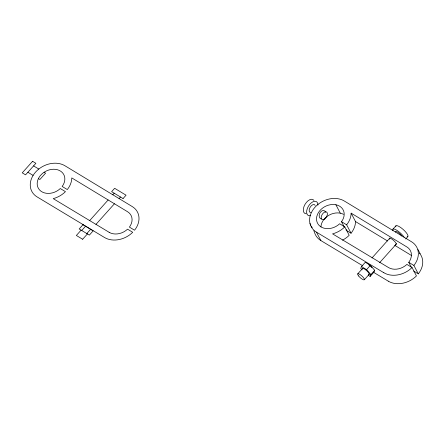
<?xml version="1.0" encoding="UTF-8"?>
<svg xmlns="http://www.w3.org/2000/svg" width="445" height="445" viewBox="0 0 445 445"><rect width="100%" height="100%" fill="white"/><g stroke="black" fill="none" stroke-linecap="round" stroke-linejoin="round"><path stroke-width="0.67" d="M368.443 275.388L370.14 276.412L373.939 272.173L374.701 270.31L370.385 265.37L365.295 262.294L361.496 266.538L360.728 268.402L362.024 269.881M370.14 276.412L370.902 274.548L374.701 270.31M32.574 161.318L22.25 172.844L25.565 174.846L35.889 163.321L32.591 161.296M81.129 230.132L76.356 235.461L82.625 239.249M89.679 220.587L108.152 199.961M112.802 194.777L114.204 193.208M81.73 230.493L85.529 226.249M86.82 233.569L90.619 229.325M82.642 239.26L87.42 233.931M95.975 224.375L114.432 203.771M119.082 198.581L120.495 197.007M123.059 198.553L126.063 195.205L114.643 188.302L111.639 191.656L123.031 198.537M392.924 229.164L395.928 225.81M357.702 273.909L362.781 268.24M372.009 257.933L390.015 237.836M361.496 266.538L366.58 269.609L370.385 265.37M364.377 279.699L369.456 274.031M379.613 262.695L396.69 243.632M405.718 238.982L407.859 236.584M413.728 271.105L418.3 273.87L413.9 265.448A21.549 16.932 -27.6 0 0 411.564 241.785L344.335 201.023A21.677 17.032 -27.6 0 0 314.965 207.264A21.677 17.032 -27.6 0 0 316.456 232.151L383.846 272.735M313.753 230.682L314.381 231.884A21.677 17.032 -27.6 0 0 320.862 240.567L362.831 265.843M373.472 272.251L388.246 281.151M342.505 240.155A21.677 17.032 -27.6 0 0 349.186 235.299L344.786 226.883L339.641 223.768A14.451 11.359 -27.6 0 1 317.046 222.094A14.451 11.359 -27.6 0 1 332.821 204.478A14.451 11.359 -27.6 0 1 341.499 221.693L346.644 224.808L351.049 233.225A21.677 17.032 -27.6 0 0 355.527 221.566L351.122 213.144A21.677 17.032 -27.6 0 1 346.644 224.808M351.122 213.144L406.914 246.975A14.323 11.258 -27.6 0 1 408.755 262.339L413.9 265.448M346.471 230.46L351.049 233.225M33.586 165.896L38.798 169.044M44.099 172.248L45.59 173.149L39.9 179.496L38.404 178.606M27.89 172.254L33.102 175.402M355.527 221.566L387.573 240.995M394.698 245.317L411.319 255.391M366.58 269.609L370.902 274.548M417.966 249.512L420.169 253.717M408.755 262.339L411.58 267.751M335.886 204.75L340.291 213.172M341.499 221.693L344.013 226.505M316.456 232.151L320.862 240.567M309.976 223.462L310.922 225.27M311.55 226.472L312.179 227.673M412.048 267.517A21.549 16.932 -27.6 0 1 383.851 272.729M344.786 226.883A21.677 17.032 -27.6 0 1 332.565 233.864L388.491 267.545A14.323 11.258 -27.6 0 0 406.891 264.413L412.042 267.523L416.442 275.945A21.549 16.932 -27.6 0 1 388.251 281.151M419.49 253.172A21.549 16.932 -27.6 0 1 418.3 273.87M368.705 264.842A4.428 1.179 41.8 0 1 371.92 267.662M389.631 239.277A4.428 1.174 41.9 0 1 393.386 240.228A4.428 1.174 41.9 0 1 395.522 244.366M346.243 229.637A14.451 11.359 -27.6 0 1 346.015 229.954M320.923 226.944A14.451 11.359 -27.6 0 1 329.066 215.152A14.451 11.359 -27.6 0 1 343.568 214.334M321.24 218.879A4.378 3.154 -66.5 0 1 320.15 212.543A4.378 3.154 -66.5 0 1 325.657 212.209M306.16 213.778A8.043 4.489 -58.9 0 1 305.009 204.383A8.043 4.489 -58.9 0 1 313.947 200.434M310.521 215.658A8.043 4.489 -58.9 0 1 306.744 210.574A8.043 4.489 -58.9 0 1 312.896 201.802A8.043 4.489 -58.9 0 1 317.941 205.073M310.955 212.51A4.428 2.47 -58.9 0 1 310.143 207.275A4.428 2.47 -58.9 0 1 315.177 205.445M395.816 226.867A8.043 2.142 41.9 0 1 403.087 229.398A8.043 2.142 41.9 0 1 407.13 236.79M392.946 230.599A8.043 2.142 41.9 0 1 396.456 230.065A8.043 2.142 41.9 0 1 404.138 237.218M362.458 269.036A4.428 1.179 41.9 0 1 366.697 270.682A4.428 1.179 41.9 0 1 368.488 274.526M395.533 232.112A4.428 1.179 41.9 0 1 397.769 232.212A4.428 1.179 41.9 0 1 401.802 236.05M82.987 224.714L79.188 228.953L89.362 235.105L93.161 230.86L82.987 224.714M109.147 232.307L53.222 198.631A21.677 17.032 -27.6 0 0 65.448 191.645L60.298 188.535A14.451 11.359 -27.6 0 1 37.703 186.856A14.451 11.359 -27.6 0 1 53.483 169.245A14.451 11.359 -27.6 0 1 62.155 186.461L67.306 189.57A21.677 17.032 -27.6 0 0 71.784 177.911L127.576 211.737A14.323 11.258 -27.6 0 1 129.412 227.1L134.562 230.215A21.549 16.932 -27.6 0 0 132.226 206.552L64.998 165.79A21.677 17.032 -27.6 0 0 35.628 172.026A21.677 17.032 -27.6 0 0 37.119 196.918L104.508 237.496A21.549 16.932 -27.6 0 0 132.705 232.284L127.554 229.175A14.323 11.258 -27.6 0 1 109.147 232.307M324.739 218.962A4.428 2.47 -58.9 0 0 326.725 212.087A4.428 2.47 -58.9 0 0 321.385 216.264A4.428 2.47 -58.9 0 0 324.739 218.962M358.609 275.967A4.428 1.179 41.9 0 0 364.305 279.794A4.428 1.179 41.9 0 0 360.205 274.66A4.428 1.179 41.9 0 0 358.609 275.967"/></g></svg>
